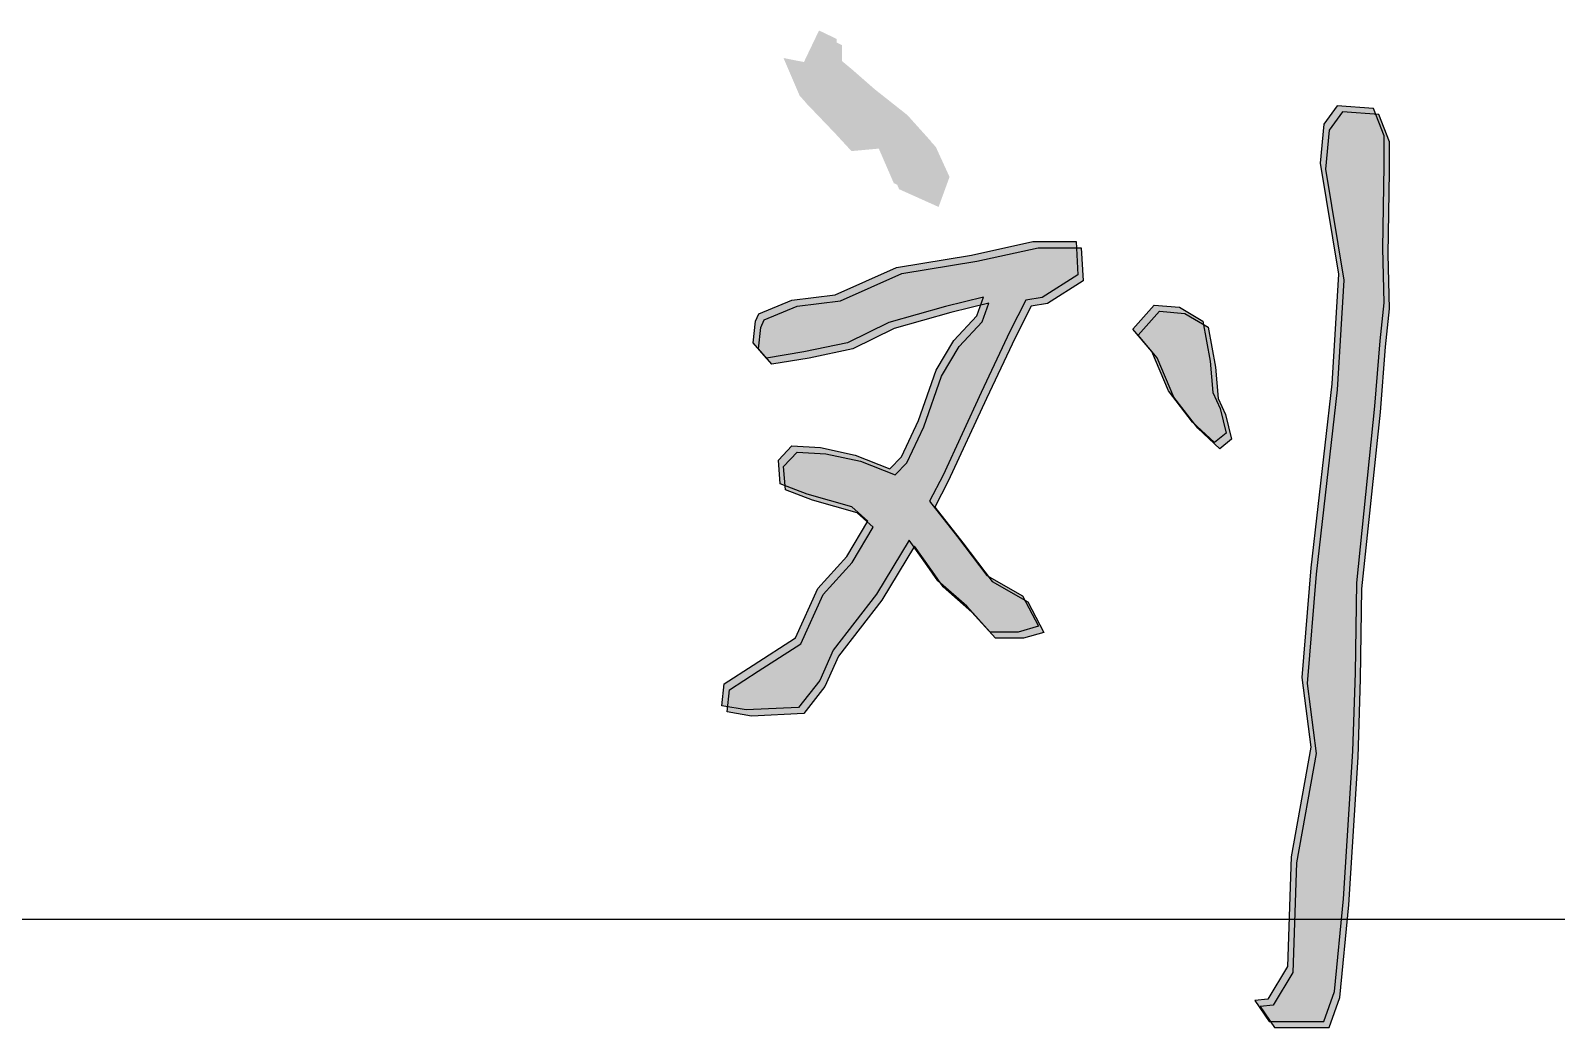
# Model space of a CAD drawing. Header units: inches. Extents: x -2316 to 955, y -265 to 742.
# Drawn here: x -1750.87 to -1742.17, y -161.36 to -155.68 of the extents above; entities that cross this region are included whole.
import ezdxf

# ---------------------------------------------------------------- set-up
doc = ezdxf.new("R2010")
doc.units = ezdxf.units.IN
doc.header["$LTSCALE"] = 1000
doc.header["$MEASUREMENT"] = 0
doc.layers.add('文字和字符', color=7, linetype='Continuous')

# ---------------------------------------------------------------- blocks, each defined once
blk = doc.blocks.new('TKK')
at = {"layer": '文字和字符', "lineweight": 25}
h = blk.add_hatch(color=1, dxfattribs=at)
h.paths.add_polyline_path([(1147.614, 217.399), (1147.614, 217.741), (1147.493, 218.054), (1147.076, 218.084), (1146.927, 217.876), (1146.882, 217.429), (1147.091, 216.163), (1147.016, 214.912), (1146.778, 212.812), (1146.674, 211.561), (1146.778, 210.765), (1146.554, 209.514), (1146.51, 208.263), (1146.286, 207.891), (1146.137, 207.876), (1146.301, 207.638), (1146.927, 207.638), (1147.046, 207.98), (1147.151, 209.038), (1147.255, 210.721), (1147.285, 211.614), (1147.3, 212.642), (1147.509, 214.658), (1147.569, 215.403), (1147.614, 215.835), (1147.599, 216.461)])
h.paths.add_polyline_path([(1145.545, 215.627), (1145.279, 215.785), (1144.989, 215.809), (1144.748, 215.536), (1144.964, 215.279), (1145.155, 214.831), (1145.429, 214.474), (1145.678, 214.242), (1145.811, 214.349), (1145.744, 214.631), (1145.661, 214.814), (1145.628, 215.171)])
h.paths.add_polyline_path([(1142.906, 216.379), (1142.051, 216.239), (1141.352, 215.929), (1140.855, 215.867), (1140.482, 215.711), (1140.442, 215.625), (1140.415, 215.381), (1140.567, 215.206), (1140.992, 215.275), (1141.493, 215.381), (1141.965, 215.611), (1142.611, 215.794), (1143.044, 215.9), (1142.967, 215.688), (1142.706, 215.406), (1142.504, 215.069), (1142.302, 214.492), (1142.109, 214.078), (1141.974, 213.943), (1141.579, 214.097), (1141.184, 214.184), (1140.857, 214.203), (1140.703, 214.039), (1140.722, 213.77), (1141.03, 213.654), (1141.541, 213.51), (1141.724, 213.346), (1141.483, 212.942), (1141.155, 212.577), (1140.9, 212.015), (1140.414, 211.701), (1140.086, 211.489), (1140.057, 211.239), (1140.337, 211.191), (1140.934, 211.22), (1141.175, 211.528), (1141.329, 211.874), (1141.821, 212.511), (1142.197, 213.127), (1142.399, 212.838), (1142.524, 212.665), (1142.852, 212.377), (1143.121, 212.078), (1143.439, 212.078), (1143.67, 212.146), (1143.487, 212.492), (1143.082, 212.725), (1142.745, 213.168), (1142.427, 213.572), (1142.582, 213.871), (1143.015, 214.814), (1143.342, 215.507), (1143.527, 215.867), (1143.714, 215.898), (1144.119, 216.154), (1144.099, 216.534), (1143.605, 216.534)])
h.paths.add_polyline_path([(1141.554, 218.49), (1141.368, 218.645), (1141.368, 218.847), (1141.167, 218.943), (1140.995, 218.583), (1140.762, 218.629), (1140.948, 218.195), (1141.29, 217.838), (1141.476, 217.636), (1141.818, 217.667), (1142.02, 217.201), (1142.471, 217), (1142.595, 217.341), (1142.44, 217.683), (1142.175, 217.978), (1141.803, 218.272)])
h = blk.add_hatch(color=1, dxfattribs=at)
h.paths.add_polyline_path([(1147.674, 217.33), (1147.674, 217.672), (1147.554, 217.985), (1147.137, 218.015), (1146.988, 217.806), (1146.943, 217.36), (1147.152, 216.094), (1147.077, 214.843), (1146.839, 212.742), (1146.734, 211.491), (1146.839, 210.696), (1146.615, 209.445), (1146.57, 208.194), (1146.347, 207.822), (1146.198, 207.807), (1146.362, 207.568), (1146.988, 207.568), (1147.107, 207.911), (1147.211, 208.969), (1147.316, 210.652), (1147.345, 211.545), (1147.36, 212.573), (1147.57, 214.589), (1147.63, 215.334), (1147.674, 215.766), (1147.659, 216.391)])
h.paths.add_polyline_path([(1145.606, 215.558), (1145.34, 215.715), (1145.05, 215.74), (1144.809, 215.466), (1145.025, 215.209), (1145.216, 214.761), (1145.49, 214.405), (1145.739, 214.172), (1145.872, 214.28), (1145.805, 214.562), (1145.722, 214.745), (1145.689, 215.101)])
h.paths.add_polyline_path([(1142.966, 216.31), (1142.112, 216.17), (1141.413, 215.859), (1140.916, 215.797), (1140.543, 215.642), (1140.502, 215.555), (1140.475, 215.311), (1140.628, 215.137), (1141.053, 215.205), (1141.554, 215.311), (1142.026, 215.542), (1142.671, 215.725), (1143.105, 215.831), (1143.028, 215.619), (1142.767, 215.337), (1142.565, 215), (1142.362, 214.422), (1142.17, 214.009), (1142.035, 213.874), (1141.64, 214.028), (1141.245, 214.114), (1140.918, 214.134), (1140.763, 213.97), (1140.783, 213.701), (1141.091, 213.585), (1141.601, 213.441), (1141.784, 213.277), (1141.544, 212.873), (1141.216, 212.507), (1140.961, 211.946), (1140.474, 211.632), (1140.147, 211.42), (1140.118, 211.17), (1140.397, 211.122), (1140.995, 211.15), (1141.235, 211.458), (1141.389, 211.805), (1141.882, 212.442), (1142.257, 213.058), (1142.46, 212.769), (1142.585, 212.596), (1142.912, 212.307), (1143.182, 212.009), (1143.5, 212.009), (1143.731, 212.076), (1143.548, 212.423), (1143.143, 212.656), (1142.806, 213.099), (1142.488, 213.503), (1142.642, 213.801), (1143.076, 214.744), (1143.403, 215.437), (1143.588, 215.797), (1143.774, 215.828), (1144.18, 216.085), (1144.159, 216.465), (1143.665, 216.465)])
h.paths.add_polyline_path([(1141.615, 218.42), (1141.428, 218.576), (1141.428, 218.777), (1141.228, 218.873), (1141.055, 218.514), (1140.822, 218.56), (1141.009, 218.126), (1141.351, 217.769), (1141.537, 217.567), (1141.879, 217.598), (1142.081, 217.132), (1142.531, 216.93), (1142.656, 217.272), (1142.5, 217.613), (1142.236, 217.908), (1141.863, 218.203)])
at = {"layer": '文字和字符'}
blk.add_line((1065.4, 208.806), (1179, 208.806), dxfattribs=at)
at = {"layer": '文字和字符', "color": 1, "lineweight": 25}
for points in [[(1147.493, 218.054), (1147.076, 218.084), (1146.927, 217.876), (1146.882, 217.429), (1147.091, 216.163), (1147.016, 214.912), (1146.778, 212.812), (1146.674, 211.561), (1146.778, 210.765), (1146.554, 209.514), (1146.51, 208.263), (1146.286, 207.891), (1146.137, 207.876), (1146.301, 207.638), (1146.927, 207.638), (1147.046, 207.98), (1147.151, 209.038), (1147.255, 210.721), (1147.285, 211.614), (1147.3, 212.642), (1147.509, 214.658), (1147.569, 215.403), (1147.614, 215.835), (1147.599, 216.461), (1147.614, 217.399), (1147.614, 217.741), (1147.493, 218.054)], [(1147.554, 217.985), (1147.137, 218.015), (1146.988, 217.806), (1146.943, 217.36), (1147.152, 216.094), (1147.077, 214.843), (1146.839, 212.742), (1146.734, 211.491), (1146.839, 210.696), (1146.615, 209.445), (1146.57, 208.194), (1146.347, 207.822), (1146.198, 207.807), (1146.362, 207.568), (1146.988, 207.568), (1147.107, 207.911), (1147.211, 208.969), (1147.316, 210.652), (1147.345, 211.545), (1147.36, 212.573), (1147.57, 214.589), (1147.63, 215.334), (1147.674, 215.766), (1147.659, 216.391), (1147.674, 217.33), (1147.674, 217.672), (1147.554, 217.985)], [(1140.482, 215.711), (1140.855, 215.867), (1141.352, 215.929), (1142.051, 216.239), (1142.906, 216.379), (1143.605, 216.534), (1144.099, 216.534), (1144.119, 216.154), (1143.714, 215.898), (1143.527, 215.867)], [(1140.543, 215.642), (1140.916, 215.797), (1141.413, 215.859), (1142.112, 216.17), (1142.966, 216.31), (1143.665, 216.465), (1144.159, 216.465), (1144.18, 216.085), (1143.774, 215.828), (1143.588, 215.797)], [(1143.527, 215.867), (1143.342, 215.507), (1143.015, 214.814), (1142.582, 213.871), (1142.427, 213.572), (1142.745, 213.168), (1143.082, 212.725), (1143.487, 212.492), (1143.67, 212.146), (1143.439, 212.078), (1143.121, 212.078), (1142.852, 212.377), (1142.524, 212.665), (1142.399, 212.838), (1142.197, 213.127), (1141.821, 212.511), (1141.329, 211.874), (1141.175, 211.528), (1140.934, 211.22), (1140.337, 211.191), (1140.057, 211.239), (1140.086, 211.489), (1140.414, 211.701), (1140.9, 212.015), (1141.155, 212.577), (1141.483, 212.942), (1141.724, 213.346), (1141.541, 213.51), (1141.03, 213.654), (1140.722, 213.77), (1140.703, 214.039), (1140.857, 214.203), (1141.184, 214.184), (1141.579, 214.097), (1141.974, 213.943), (1142.109, 214.078), (1142.302, 214.492), (1142.504, 215.069), (1142.706, 215.406), (1142.967, 215.688), (1143.044, 215.9), (1142.611, 215.794), (1141.965, 215.611), (1141.493, 215.381), (1140.992, 215.275), (1140.567, 215.206), (1140.415, 215.381), (1140.442, 215.625), (1140.482, 215.711)], [(1143.588, 215.797), (1143.403, 215.437), (1143.076, 214.744), (1142.642, 213.801), (1142.488, 213.503), (1142.806, 213.099), (1143.143, 212.656), (1143.548, 212.423), (1143.731, 212.076), (1143.5, 212.009), (1143.182, 212.009), (1142.912, 212.307), (1142.585, 212.596), (1142.46, 212.769), (1142.257, 213.058), (1141.882, 212.442), (1141.389, 211.805), (1141.235, 211.458), (1140.995, 211.15), (1140.397, 211.122), (1140.118, 211.17), (1140.147, 211.42), (1140.474, 211.632), (1140.961, 211.946), (1141.216, 212.507), (1141.544, 212.873), (1141.784, 213.277), (1141.601, 213.441), (1141.091, 213.585), (1140.783, 213.701), (1140.763, 213.97), (1140.918, 214.134), (1141.245, 214.114), (1141.64, 214.028), (1142.035, 213.874), (1142.17, 214.009), (1142.362, 214.422), (1142.565, 215), (1142.767, 215.337), (1143.028, 215.619), (1143.105, 215.831), (1142.671, 215.725), (1142.026, 215.542), (1141.554, 215.311), (1141.053, 215.205), (1140.628, 215.137), (1140.475, 215.311), (1140.502, 215.555), (1140.543, 215.642)], [(1145.545, 215.627), (1145.628, 215.171), (1145.661, 214.814), (1145.744, 214.631), (1145.811, 214.349), (1145.678, 214.242), (1145.429, 214.474), (1145.155, 214.831), (1144.964, 215.279), (1144.748, 215.536), (1144.989, 215.809), (1145.279, 215.785), (1145.545, 215.627)], [(1145.606, 215.558), (1145.689, 215.101), (1145.722, 214.745), (1145.805, 214.562), (1145.872, 214.28), (1145.739, 214.172), (1145.49, 214.405), (1145.216, 214.761), (1145.025, 215.209), (1144.809, 215.466), (1145.05, 215.74), (1145.34, 215.715), (1145.606, 215.558)]]:
    blk.add_lwpolyline(points, dxfattribs=at)

msp = doc.modelspace()

# ---------------------------------------------------------------- block references
at = {"xscale": 0.4995794785534144, "yscale": 0.4995794785534144, "zscale": 0.4995794785534144}
msp.add_blockref('TKK', (-2316.4807, -265.0585), dxfattribs=at)

doc.saveas('drawing.dxf')
